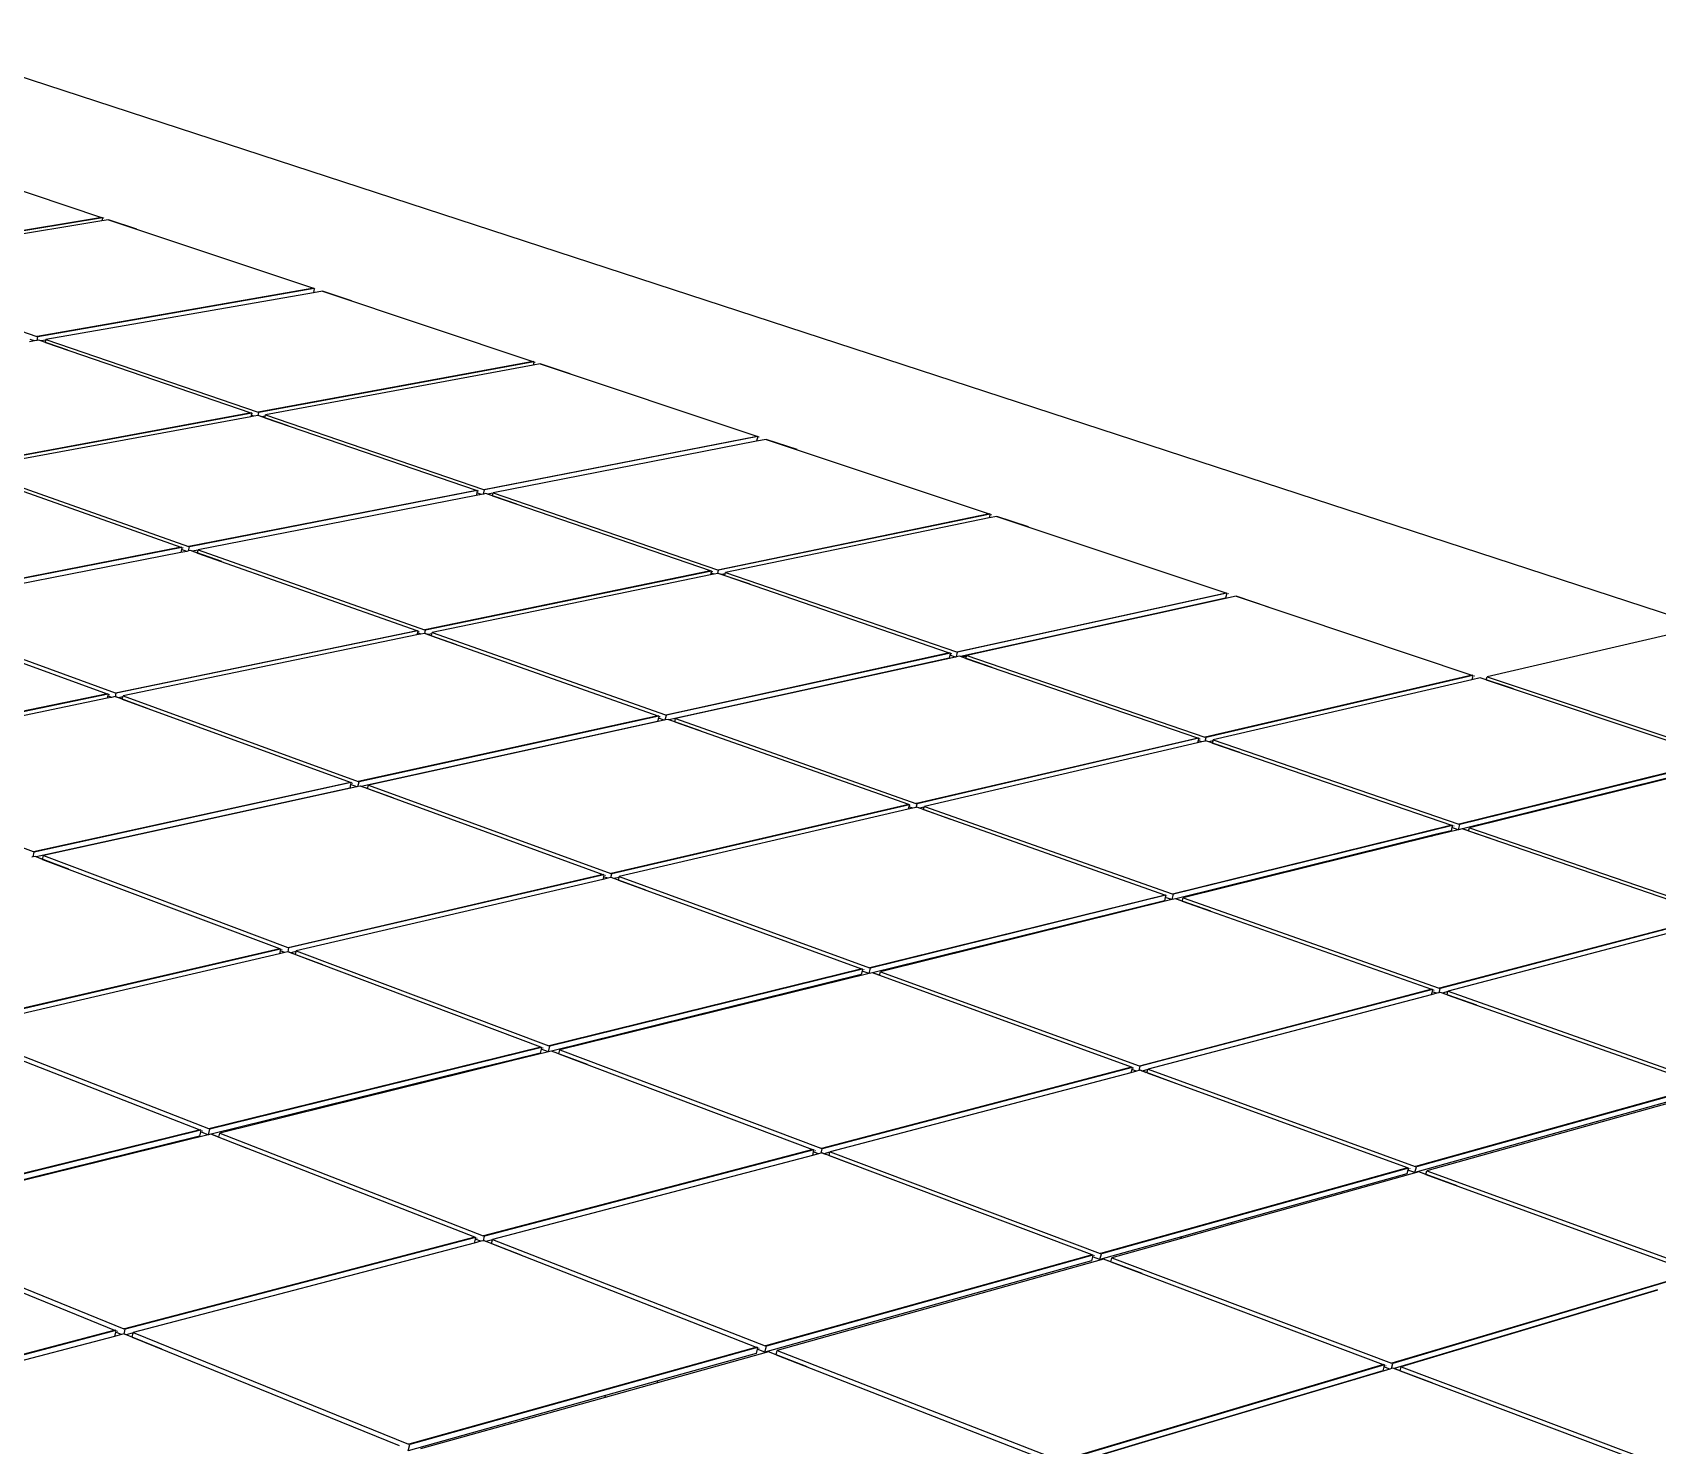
# Model space of a CAD drawing. Header units: inches. Extents: x -1381 to 1917, y -1058 to 799.
# Drawn here: x 771.7 to 1220.9, y 386.5 to 777 of the extents above; entities that cross this region are included whole.
import ezdxf

# ---------------------------------------------------------------- set-up
doc = ezdxf.new("R2010")
doc.units = ezdxf.units.IN
doc.header["$MEASUREMENT"] = 0

msp = doc.modelspace()

# ---------------------------------------------------------------- linework, layer by layer
for p, q in [((731.14, 777.04), (1233.79, 612.88)), ((735.65, 744.35), (790.77, 725.94)), ((790.85, 725.91), (714.08, 713.23)), ((791.03, 725.86), (714.26, 713.17)), ((790.84, 724.99), (715.93, 712.59)), ((790.79, 725.94), (790.85, 725.91)), ((791.03, 725.86), (790.84, 724.99)), ((792.69, 725.3), (790.84, 724.99)), ((790.85, 725.91), (790.99, 725.87)), ((790.99, 725.87), (791.03, 725.86)), ((791.03, 725.86), (791.11, 725.83)), ((791.3, 725.77), (791.36, 725.75)), ((792.69, 725.3), (849.32, 706.39)), ((800.51, 722.69), (792.69, 725.3)), ((715.93, 712.59), (772.91, 693.05)), ((849.41, 706.36), (772.99, 693.02)), ((849.58, 706.3), (773.17, 692.96)), ((849.58, 706.3), (849.32, 705.12)), ((851.81, 705.56), (849.32, 705.12)), ((849.34, 706.38), (849.41, 706.36)), ((849.41, 706.36), (849.54, 706.31)), ((849.54, 706.31), (849.58, 706.3)), ((849.58, 706.3), (849.67, 706.27)), ((849.87, 706.21), (849.93, 706.19)), ((851.81, 705.56), (910.02, 686.12)), ((859.84, 702.87), (851.81, 705.56)), ((849.32, 705.12), (775.41, 692.19)), ((772.24, 691.82), (770.89, 691.58)), ((772.24, 691.82), (771.03, 692.23)), ((772.95, 691.94), (772.24, 691.82)), ((772.99, 693.02), (772.91, 693.05)), ((772.95, 691.94), (773.17, 692.96)), ((773.4, 692.02), (772.95, 691.94)), ((773.17, 692.96), (772.99, 693.02)), ((774.03, 691.8), (773.4, 692.02)), ((773.4, 692.02), (773.4, 692.02)), ((781.48, 689.24), (773.4, 692.02)), ((775.38, 692.04), (774.03, 691.8)), ((775.24, 691.39), (774.03, 691.8)), ((775.24, 691.39), (775.38, 692.04)), ((775.38, 692.04), (775.41, 692.19)), ((775.41, 692.19), (834.02, 672.09)), ((775.24, 691.39), (832, 671.9)), ((910.11, 686.09), (834.1, 672.06)), ((910.29, 686.03), (834.28, 671.99)), ((910.07, 685.07), (836.06, 671.38)), ((910.04, 686.11), (910.11, 686.09)), ((910.29, 686.03), (910.07, 685.07)), ((912.05, 685.44), (910.07, 685.07)), ((910.11, 686.09), (910.25, 686.04)), ((910.25, 686.04), (910.29, 686.03)), ((910.29, 686.03), (910.38, 686)), ((910.58, 685.93), (910.65, 685.91)), ((912.05, 685.44), (971.9, 665.45)), ((920.31, 682.68), (912.05, 685.44)), ((832.09, 671.87), (752.14, 657.12)), ((832.27, 671.81), (752.32, 657.05)), ((832.05, 670.83), (754.1, 656.42)), ((832.02, 671.89), (832.09, 671.87)), ((832.14, 671.25), (832.05, 670.83)), ((832.9, 670.99), (832.05, 670.83)), ((832.09, 671.87), (832.23, 671.82)), ((832.27, 671.81), (832.14, 671.25)), ((832.9, 670.99), (832.14, 671.25)), ((832.23, 671.82), (832.27, 671.81)), ((832.27, 671.81), (832.36, 671.78)), ((832.56, 671.71), (832.63, 671.69)), ((834.04, 671.2), (832.9, 670.99)), ((834.1, 672.06), (834.02, 672.09)), ((834.1, 671.18), (834.04, 671.2)), ((842.36, 668.35), (834.04, 671.2)), ((834.28, 671.99), (834.1, 672.06)), ((834.1, 671.18), (834.28, 671.99)), ((835.12, 670.83), (834.1, 671.18)), ((835.97, 670.99), (835.12, 670.83)), ((835.87, 670.57), (835.12, 670.83)), ((835.87, 670.57), (835.97, 670.99)), ((835.87, 670.57), (894.33, 650.51)), ((835.97, 670.99), (836.06, 671.38)), ((836.06, 671.38), (896.35, 650.7)), ((971.99, 665.42), (896.44, 650.67)), ((972.17, 665.36), (896.62, 650.61)), ((972.17, 665.36), (971.85, 664.05)), ((971.92, 665.44), (971.99, 665.42)), ((971.99, 665.42), (972.13, 665.37)), ((972.13, 665.37), (972.17, 665.36)), ((972.17, 665.36), (972.26, 665.33)), ((972.47, 665.26), (972.54, 665.24)), ((971.85, 664.05), (899, 649.79)), ((974.53, 664.57), (971.85, 664.05)), ((974.53, 664.57), (1036.09, 644.01)), ((983.02, 661.74), (974.53, 664.57)), ((754.1, 656.42), (814.8, 634.98)), ((753.92, 655.55), (812.7, 634.78)), ((894.42, 650.47), (814.9, 634.95)), ((894.61, 650.41), (815.08, 634.89)), ((894.29, 649.07), (817.48, 634.04)), ((894.47, 649.84), (894.29, 649.07)), ((895.84, 649.37), (894.29, 649.07)), ((894.35, 650.5), (894.42, 650.47)), ((894.42, 650.47), (894.56, 650.43)), ((894.61, 650.41), (894.47, 649.84)), ((895.84, 649.37), (894.47, 649.84)), ((894.56, 650.43), (894.61, 650.41)), ((894.61, 650.41), (894.7, 650.38)), ((894.91, 650.31), (894.97, 650.28)), ((896.36, 649.47), (895.84, 649.37)), ((896.44, 650.67), (896.35, 650.7)), ((896.36, 649.47), (896.62, 650.61)), ((896.98, 649.6), (896.36, 649.47)), ((896.62, 650.61), (896.44, 650.67)), ((897.44, 649.44), (896.98, 649.6)), ((905.54, 646.66), (896.98, 649.6)), ((898.99, 649.74), (897.44, 649.44)), ((898.8, 648.97), (897.44, 649.44)), ((898.8, 648.97), (898.99, 649.74)), ((898.8, 648.97), (959.04, 628.29)), ((898.99, 649.74), (899, 649.79)), ((899, 649.79), (961.06, 628.5)), ((1036.18, 643.98), (961.15, 628.47)), ((1036.37, 643.92), (961.35, 628.4)), ((1036.1, 642.85), (963.23, 627.76)), ((1036.37, 643.92), (1036.1, 642.85)), ((1038.24, 643.3), (1036.1, 642.85)), ((1036.11, 644.01), (1036.18, 643.98)), ((1036.18, 643.98), (1036.33, 643.93)), ((1036.33, 643.93), (1036.37, 643.92)), ((1036.37, 643.92), (1036.46, 643.89)), ((1036.68, 643.82), (1036.75, 643.79)), ((1038.24, 643.3), (1101.57, 622.14)), ((1046.97, 640.38), (1038.24, 643.3)), ((812.79, 634.74), (728.96, 618.39)), ((812.97, 634.68), (729.15, 618.32)), ((812.85, 634.14), (812.67, 633.3)), ((814.3, 633.62), (812.67, 633.3)), ((812.72, 634.77), (812.79, 634.74)), ((812.79, 634.74), (812.93, 634.69)), ((812.97, 634.68), (812.85, 634.14)), ((814.3, 633.62), (812.85, 634.14)), ((812.93, 634.69), (812.97, 634.68)), ((812.97, 634.68), (813.07, 634.64)), ((813.28, 634.57), (813.34, 634.55)), ((814.82, 633.73), (814.3, 633.62)), ((814.9, 634.95), (814.8, 634.98)), ((814.82, 633.73), (815.08, 634.89)), ((815.37, 633.83), (814.82, 633.73)), ((815.08, 634.89), (814.9, 634.95)), ((815.82, 633.67), (815.37, 633.83)), ((815.37, 633.83), (815.37, 633.83)), ((823.98, 630.79), (815.37, 633.83)), ((817.46, 633.99), (815.82, 633.67)), ((817.28, 633.16), (815.82, 633.67)), ((817.28, 633.16), (817.46, 633.99)), ((817.46, 633.99), (817.48, 634.04)), ((817.48, 634.04), (880.01, 611.96)), ((812.67, 633.3), (731.56, 617.44)), ((817.28, 633.16), (877.9, 611.73)), ((959.14, 628.26), (880.1, 611.92)), ((959.33, 628.19), (880.3, 611.85)), ((959.06, 627.1), (882.19, 611.19)), ((959.19, 627.62), (959.06, 627.1)), ((960.08, 627.31), (959.06, 627.1)), ((959.07, 628.28), (959.14, 628.26)), ((959.14, 628.26), (959.28, 628.21)), ((959.33, 628.19), (959.19, 627.62)), ((960.08, 627.31), (959.19, 627.62)), ((959.28, 628.21), (959.33, 628.19)), ((959.33, 628.19), (959.42, 628.16)), ((959.64, 628.09), (959.71, 628.06)), ((961.13, 627.53), (960.08, 627.31)), ((961.15, 628.47), (961.06, 628.5)), ((961.13, 627.53), (961.35, 628.4)), ((961.21, 627.55), (961.13, 627.53)), ((961.35, 628.4), (961.15, 628.47)), ((962.13, 627.23), (961.21, 627.55)), ((970.02, 624.52), (961.21, 627.55)), ((963.15, 627.44), (962.13, 627.23)), ((963.02, 626.93), (962.13, 627.23)), ((963.02, 626.93), (963.15, 627.44)), ((963.02, 626.93), (1025.11, 605.61)), ((963.15, 627.44), (963.23, 627.76)), ((963.23, 627.76), (1027.13, 605.84)), ((1101.67, 622.11), (1027.22, 605.8)), ((1101.86, 622.05), (1027.42, 605.74)), ((1104.36, 621.21), (1081.93, 616.29)), ((1101.49, 620.66), (1081.95, 616.36)), ((1101.86, 622.05), (1101.49, 620.66)), ((1101.6, 622.14), (1101.67, 622.11)), ((1101.67, 622.11), (1101.82, 622.06)), ((1101.82, 622.06), (1101.86, 622.05)), ((1101.86, 622.05), (1101.96, 622.02)), ((1102.18, 621.94), (1102.25, 621.92)), ((1104.36, 621.21), (1169.57, 599.44)), ((1113.35, 618.21), (1104.36, 621.21)), ((731.36, 616.49), (792.32, 594.27)), ((731.56, 617.44), (794.53, 594.51)), ((1081.93, 616.29), (1059.86, 611.44)), ((1081.95, 616.36), (1071.29, 614.02)), ((1081.95, 616.36), (1081.93, 616.29)), ((877.99, 611.7), (794.62, 594.47)), ((878.19, 611.63), (794.82, 594.4)), ((877.92, 611.73), (877.99, 611.7)), ((878.06, 611.09), (877.92, 610.52)), ((877.99, 611.7), (878.14, 611.65)), ((878.19, 611.63), (878.06, 611.09)), ((878.83, 610.81), (878.06, 611.09)), ((878.14, 611.65), (878.19, 611.63)), ((878.19, 611.63), (878.28, 611.6)), ((878.5, 611.52), (878.57, 611.5)), ((880.08, 610.96), (879.03, 610.74)), ((880.1, 611.92), (880.01, 611.96)), ((880.09, 610.96), (880.08, 610.96)), ((880.08, 610.96), (880.08, 610.96)), ((888.96, 607.82), (880.08, 610.96)), ((880.09, 610.96), (880.3, 611.85)), ((881.01, 610.63), (880.09, 610.96)), ((880.3, 611.85), (880.1, 611.92)), ((882.11, 610.86), (882.19, 611.19)), ((882.19, 611.19), (946.63, 588.43)), ((1071.29, 614.02), (1028.18, 604.56)), ((1059.86, 611.44), (1029.94, 604.87)), ((1071.29, 614.02), (1059.86, 611.44)), ((1233.79, 612.88), (1173.77, 598.9)), ((877.92, 610.52), (796.72, 593.71)), ((878.81, 610.7), (877.92, 610.52)), ((878.81, 610.7), (878.83, 610.81)), ((879.03, 610.74), (878.81, 610.7)), ((879.03, 610.74), (878.83, 610.81)), ((882.11, 610.86), (881.01, 610.63)), ((881.98, 610.29), (881.01, 610.63)), ((881.98, 610.29), (882.11, 610.86)), ((881.98, 610.29), (944.52, 588.19)), ((1025.2, 605.58), (946.72, 588.39)), ((1025.4, 605.51), (946.92, 588.32)), ((1025.04, 604.09), (947.61, 587.1)), ((1026.8, 604.4), (949.46, 587.43)), ((1025.26, 604.93), (1025.04, 604.09)), ((1025.13, 605.61), (1025.2, 605.58)), ((1025.2, 605.58), (1025.36, 605.53)), ((1025.4, 605.51), (1025.26, 604.93)), ((1026.8, 604.4), (1025.26, 604.93)), ((1025.36, 605.53), (1025.4, 605.51)), ((1025.4, 605.51), (1025.5, 605.48)), ((1025.72, 605.4), (1025.79, 605.38)), ((1027.1, 604.47), (1026.8, 604.4)), ((1027.1, 604.47), (1027.42, 605.74)), ((1027.92, 604.65), (1027.1, 604.47)), ((1027.22, 605.8), (1027.13, 605.84)), ((1027.42, 605.74), (1027.22, 605.8)), ((1028.18, 604.56), (1027.92, 604.65)), ((1037, 601.53), (1027.92, 604.65)), ((1028.66, 604.4), (1028.18, 604.56)), ((1029.89, 604.67), (1028.66, 604.4)), ((1029.72, 604.03), (1028.66, 604.4)), ((1029.72, 604.03), (1029.89, 604.67)), ((1029.72, 604.03), (1093.76, 582.05)), ((1029.89, 604.67), (1029.94, 604.87)), ((1029.94, 604.87), (1095.78, 582.29)), ((1169.66, 599.4), (1095.87, 582.25)), ((1169.87, 599.34), (1096.08, 582.18)), ((1169.54, 598.14), (1098.07, 581.5)), ((1169.87, 599.34), (1169.54, 598.14)), ((1171.84, 598.68), (1169.54, 598.14)), ((1169.59, 599.43), (1169.66, 599.4)), ((1169.66, 599.4), (1169.82, 599.35)), ((1169.82, 599.35), (1169.87, 599.34)), ((1169.87, 599.34), (1169.96, 599.3)), ((1170.19, 599.23), (1170.26, 599.2)), ((1173.55, 598.11), (1171.84, 598.68)), ((1181.1, 595.59), (1171.84, 598.68)), ((1173.55, 598.11), (1173.77, 598.9)), ((1173.55, 598.11), (1238.99, 576.25)), ((1173.77, 598.9), (1240.91, 576.49)), ((792.41, 594.23), (704.33, 576.04)), ((792.61, 594.16), (704.53, 575.97)), ((792.35, 593.02), (706.45, 575.24)), ((792.34, 594.26), (792.41, 594.23)), ((792.49, 593.65), (792.35, 593.02)), ((793.55, 593.27), (792.35, 593.02)), ((792.41, 594.23), (792.56, 594.18)), ((792.61, 594.16), (792.49, 593.65)), ((793.55, 593.27), (792.49, 593.65)), ((792.56, 594.18), (792.61, 594.16)), ((792.61, 594.16), (792.7, 594.13)), ((792.92, 594.05), (792.99, 594.02)), ((794.51, 593.47), (793.55, 593.27)), ((794.6, 593.44), (794.51, 593.47)), ((794.52, 593.47), (794.51, 593.47)), ((803.46, 590.21), (794.52, 593.47)), ((794.62, 594.47), (794.53, 594.51)), ((794.6, 593.44), (794.82, 594.4)), ((795.45, 593.12), (794.6, 593.44)), ((794.82, 594.4), (794.62, 594.47)), ((796.65, 593.37), (795.45, 593.12)), ((796.51, 592.74), (795.45, 593.12)), ((796.51, 592.74), (796.65, 593.37)), ((796.65, 593.37), (796.72, 593.71)), ((796.72, 593.71), (861.66, 570.05)), ((796.51, 592.74), (859.45, 569.8)), ((944.61, 588.16), (861.75, 570.02)), ((944.81, 588.09), (861.95, 569.94)), ((944.45, 586.63), (862.57, 568.66)), ((946.3, 586.96), (864.52, 569.01)), ((944.68, 587.53), (944.45, 586.63)), ((944.54, 588.18), (944.61, 588.16)), ((944.61, 588.16), (944.76, 588.1)), ((944.81, 588.09), (944.68, 587.53)), ((946.3, 586.96), (944.68, 587.53)), ((944.76, 588.1), (944.81, 588.09)), ((944.81, 588.09), (944.91, 588.05)), ((945.13, 587.97), (945.2, 587.95)), ((946.6, 587.02), (946.3, 586.96)), ((946.6, 587.02), (946.92, 588.32)), ((947.35, 587.19), (946.6, 587.02)), ((946.72, 588.39), (946.63, 588.43)), ((946.92, 588.32), (946.72, 588.39)), ((947.61, 587.1), (947.35, 587.19)), ((947.35, 587.19), (947.35, 587.19)), ((956.51, 583.95), (947.35, 587.19)), ((949.24, 586.52), (947.61, 587.1)), ((949.24, 586.52), (949.46, 587.43)), ((949.24, 586.52), (1013.79, 563.71)), ((949.46, 587.43), (1015.9, 563.96)), ((1093.86, 582.02), (1016, 563.93)), ((1094.06, 581.95), (1016.21, 563.85)), ((1093.74, 580.72), (1018.22, 563.14)), ((1093.91, 581.36), (1093.74, 580.72)), ((1094.94, 581), (1093.74, 580.72)), ((1093.78, 582.04), (1093.86, 582.02)), ((1093.86, 582.02), (1094.02, 581.96)), ((1094.06, 581.95), (1093.91, 581.36)), ((1094.94, 581), (1093.91, 581.36)), ((1094.02, 581.96), (1094.06, 581.95)), ((1094.06, 581.95), (1094.16, 581.91)), ((1094.39, 581.83), (1094.46, 581.81)), ((1095.82, 581.2), (1094.94, 581)), ((1095.87, 582.25), (1095.78, 582.29)), ((1095.82, 581.2), (1096.08, 582.18)), ((1096.06, 581.26), (1095.82, 581.2)), ((1096.08, 582.18), (1095.87, 582.25)), ((1096.81, 581), (1096.06, 581.26)), ((1105.41, 578.05), (1096.06, 581.26)), ((1098.02, 581.28), (1096.81, 581)), ((1097.85, 580.65), (1096.81, 581)), ((1097.85, 580.65), (1098.02, 581.28)), ((1097.85, 580.65), (1163.91, 557.97)), ((1098.02, 581.28), (1098.07, 581.5)), ((1098.07, 581.5), (1165.92, 558.22)), ((706.45, 575.24), (771.84, 550.63)), ((1239.09, 576.22), (1166.02, 558.19)), ((1239.3, 576.15), (1166.23, 558.12)), ((1240.78, 574.98), (1168.91, 557.2)), ((1238.89, 574.73), (1166.93, 556.93)), ((859.54, 569.76), (771.93, 550.59)), ((859.74, 569.69), (772.14, 550.52)), ((859.4, 568.2), (772.66, 549.17)), ((861.34, 568.55), (774.72, 549.54)), ((859.62, 569.17), (859.4, 568.2)), ((859.47, 569.79), (859.54, 569.76)), ((859.54, 569.76), (859.7, 569.71)), ((859.74, 569.69), (859.62, 569.17)), ((861.34, 568.55), (859.62, 569.17)), ((859.7, 569.71), (859.74, 569.69)), ((859.74, 569.69), (859.84, 569.66)), ((860.07, 569.57), (860.14, 569.55)), ((861.64, 568.61), (861.34, 568.55)), ((861.64, 568.61), (861.95, 569.94)), ((862.3, 568.76), (861.64, 568.61)), ((861.75, 570.02), (861.66, 570.05)), ((861.95, 569.94), (861.75, 570.02)), ((862.57, 568.66), (862.3, 568.76)), ((862.31, 568.76), (862.3, 568.76)), ((871.53, 565.39), (862.31, 568.76)), ((864.29, 568.04), (862.57, 568.66)), ((864.29, 568.04), (864.52, 569.01)), ((864.29, 568.04), (929.32, 544.33)), ((864.52, 569.01), (931.53, 544.6)), ((1013.89, 563.67), (931.63, 544.57)), ((1014.1, 563.6), (931.84, 544.49)), ((1013.78, 562.34), (933.87, 543.75)), ((1013.96, 563.04), (1013.78, 562.34)), ((1015.07, 562.65), (1013.78, 562.34)), ((1013.82, 563.7), (1013.89, 563.67)), ((1013.89, 563.67), (1014.05, 563.62)), ((1014.1, 563.6), (1013.96, 563.04)), ((1015.07, 562.65), (1013.96, 563.04)), ((1014.05, 563.62), (1014.1, 563.6)), ((1014.1, 563.6), (1014.2, 563.57)), ((1014.43, 563.48), (1014.5, 563.46)), ((1015.95, 562.85), (1015.07, 562.65)), ((1016, 563.93), (1015.9, 563.96)), ((1015.95, 562.85), (1016.21, 563.85)), ((1016.11, 562.89), (1015.95, 562.85)), ((1016.21, 563.85), (1016, 563.93)), ((1016.87, 562.62), (1016.11, 562.89)), ((1016.11, 562.89), (1016.11, 562.89)), ((1025.55, 559.55), (1016.11, 562.89)), ((1018.17, 562.92), (1016.87, 562.62)), ((1017.99, 562.23), (1016.87, 562.62)), ((1017.99, 562.23), (1018.17, 562.92)), ((1017.99, 562.23), (1084.64, 538.67)), ((1018.17, 562.92), (1018.22, 563.14)), ((1018.22, 563.14), (1086.75, 538.94)), ((1164.01, 557.94), (1086.85, 538.9)), ((1164.22, 557.86), (1087.06, 538.83)), ((1164.06, 557.27), (1163.82, 556.41)), ((1163.93, 557.96), (1164.01, 557.94)), ((1164.01, 557.94), (1164.17, 557.88)), ((1164.22, 557.86), (1164.06, 557.27)), ((1165.79, 556.67), (1164.06, 557.27)), ((1164.17, 557.88), (1164.22, 557.86)), ((1164.22, 557.86), (1164.32, 557.83)), ((1164.56, 557.75), (1164.63, 557.72)), ((1165.84, 556.68), (1166.23, 558.12)), ((1166.02, 558.19), (1165.92, 558.22)), ((1166.23, 558.12), (1166.02, 558.19)), ((1168.67, 556.34), (1168.91, 557.2)), ((1168.91, 557.2), (1238.87, 533.2)), ((1159.44, 555.32), (1087.7, 537.59)), ((1158.47, 554.86), (1089.77, 537.87)), ((1165.79, 556.67), (1158.47, 554.86)), ((1158.47, 554.86), (1159.44, 555.32)), ((1163.82, 556.41), (1159.44, 555.32)), ((1165.84, 556.68), (1165.79, 556.67)), ((1166.89, 556.95), (1165.84, 556.68)), ((1166.93, 556.93), (1166.89, 556.95)), ((1176.53, 553.64), (1166.89, 556.95)), ((1168.67, 556.34), (1166.93, 556.93)), ((1168.67, 556.34), (1236.87, 532.93)), ((771.83, 549.15), (771.53, 549.08)), ((771.83, 549.15), (772.14, 550.52)), ((772.4, 549.27), (771.83, 549.15)), ((771.93, 550.59), (771.84, 550.63)), ((772.14, 550.52), (771.93, 550.59)), ((772.66, 549.17), (772.4, 549.27)), ((772.4, 549.27), (772.4, 549.27)), ((781.69, 545.77), (772.4, 549.27)), ((774.48, 548.49), (772.66, 549.17)), ((774.48, 548.49), (774.72, 549.54)), ((774.48, 548.49), (839.93, 523.83)), ((774.72, 549.54), (842.25, 524.12)), ((929.42, 544.3), (842.36, 524.08)), ((929.62, 544.22), (842.57, 524)), ((929.5, 543.7), (929.31, 542.93)), ((929.34, 544.32), (929.42, 544.3)), ((929.42, 544.3), (929.58, 544.24)), ((929.62, 544.22), (929.5, 543.7)), ((930.7, 543.26), (929.5, 543.7)), ((929.58, 544.24), (929.62, 544.22)), ((929.62, 544.22), (929.72, 544.18)), ((929.96, 544.1), (930.03, 544.07)), ((931.63, 544.57), (931.53, 544.6)), ((931.58, 543.46), (931.84, 544.49)), ((931.84, 544.49), (931.63, 544.57)), ((933.81, 543.52), (932.42, 543.2)), ((933.63, 542.76), (933.81, 543.52)), ((933.81, 543.52), (933.87, 543.75)), ((933.87, 543.75), (1003.04, 518.55)), ((929.31, 542.93), (844.61, 523.23)), ((930.7, 543.26), (929.31, 542.93)), ((931.58, 543.46), (930.7, 543.26)), ((931.66, 543.48), (931.58, 543.46)), ((932.42, 543.2), (931.66, 543.48)), ((931.66, 543.48), (931.66, 543.48)), ((941.18, 540.01), (931.66, 543.48)), ((933.63, 542.76), (932.42, 543.2)), ((933.63, 542.76), (1000.83, 518.26)), ((1084.74, 538.63), (1003.14, 518.51)), ((1084.96, 538.56), (1003.36, 518.44)), ((1084.56, 537.07), (1003.92, 517.14)), ((1086.63, 537.35), (1006.09, 517.44)), ((1084.81, 537.99), (1084.56, 537.07)), ((1084.67, 538.66), (1084.74, 538.63)), ((1084.74, 538.63), (1084.91, 538.58)), ((1084.96, 538.56), (1084.81, 537.99)), ((1086.63, 537.35), (1084.81, 537.99)), ((1084.91, 538.58), (1084.96, 538.56)), ((1084.96, 538.56), (1085.06, 538.52)), ((1085.3, 538.44), (1085.37, 538.41)), ((1086.67, 537.36), (1086.63, 537.35)), ((1086.67, 537.36), (1087.06, 538.83)), ((1087.66, 537.6), (1086.67, 537.36)), ((1086.85, 538.9), (1086.75, 538.94)), ((1087.06, 538.83), (1086.85, 538.9)), ((1087.7, 537.59), (1087.66, 537.6)), ((1087.66, 537.6), (1087.66, 537.6)), ((1097.4, 534.16), (1087.66, 537.6)), ((1089.52, 536.95), (1087.7, 537.59)), ((1089.52, 536.95), (1089.77, 537.87)), ((1089.52, 536.95), (1158.39, 512.61)), ((1089.77, 537.87), (1160.5, 512.9)), ((1236.97, 532.89), (1160.6, 512.86)), ((1237.19, 532.82), (1160.82, 512.78)), ((1236.79, 531.43), (1162.97, 512.02)), ((840.03, 523.79), (747.75, 502.37)), ((840.24, 523.71), (747.96, 502.29)), ((839.94, 522.39), (750.02, 501.49)), ((840.13, 523.23), (839.94, 522.39)), ((841.43, 522.74), (839.94, 522.39)), ((839.96, 523.82), (840.03, 523.79)), ((840.03, 523.79), (840.19, 523.73)), ((840.24, 523.71), (840.13, 523.23)), ((841.43, 522.74), (840.13, 523.23)), ((840.19, 523.73), (840.24, 523.71)), ((840.24, 523.71), (840.34, 523.68)), ((840.58, 523.59), (840.66, 523.56)), ((842.29, 522.94), (841.43, 522.74)), ((842.36, 524.08), (842.25, 524.12)), ((842.32, 522.93), (842.29, 522.94)), ((842.29, 522.94), (842.29, 522.94)), ((851.9, 519.32), (842.29, 522.94)), ((842.32, 522.93), (842.57, 524)), ((843.07, 522.65), (842.32, 522.93)), ((842.57, 524), (842.36, 524.08)), ((844.56, 523), (843.07, 522.65)), ((844.36, 522.16), (843.07, 522.65)), ((844.36, 522.16), (844.56, 523)), ((844.36, 522.16), (912.07, 496.65)), ((844.56, 523), (844.61, 523.23)), ((844.61, 523.23), (914.4, 496.96)), ((1000.93, 518.23), (914.5, 496.92)), ((1001.15, 518.15), (914.72, 496.84)), ((1000.76, 516.62), (915.19, 495.48)), ((1002.93, 516.92), (917.47, 495.8)), ((1001.01, 517.62), (1000.76, 516.62)), ((1000.85, 518.26), (1000.93, 518.23)), ((1000.93, 518.23), (1001.1, 518.17)), ((1001.15, 518.15), (1001.01, 517.62)), ((1002.93, 516.92), (1001.01, 517.62)), ((1001.1, 518.17), (1001.15, 518.15)), ((1001.15, 518.15), (1001.25, 518.11)), ((1001.49, 518.02), (1001.57, 517.99)), ((1002.98, 516.93), (1002.93, 516.92)), ((1002.98, 516.93), (1003.36, 518.44)), ((1003.88, 517.15), (1002.98, 516.93)), ((1003.14, 518.51), (1003.04, 518.55)), ((1003.36, 518.44), (1003.14, 518.51)), ((1003.92, 517.14), (1003.88, 517.15)), ((1003.88, 517.15), (1003.88, 517.15)), ((1013.72, 513.57), (1003.88, 517.15)), ((1005.83, 516.44), (1003.92, 517.14)), ((1005.83, 516.44), (1006.09, 517.44)), ((1006.09, 517.44), (1077.55, 491.41)), ((1005.83, 516.44), (1075.34, 491.1)), ((1158.5, 512.57), (1077.66, 491.37)), ((1158.72, 512.49), (1077.88, 491.29)), ((1158.42, 512.6), (1158.5, 512.57)), ((1158.5, 512.57), (1158.66, 512.51)), ((1158.72, 512.49), (1158.56, 511.92)), ((1158.66, 512.51), (1158.72, 512.49)), ((1158.72, 512.49), (1158.82, 512.46)), ((1159.07, 512.37), (1159.15, 512.34)), ((1160.6, 512.86), (1160.5, 512.9)), ((1160.5, 511.64), (1160.82, 512.78)), ((1160.82, 512.78), (1160.6, 512.86)), ((1158.32, 511.07), (1080.05, 490.5)), ((1158.56, 511.92), (1158.32, 511.07)), ((1159.84, 511.47), (1158.32, 511.07)), ((1159.84, 511.47), (1158.56, 511.92)), ((1160.5, 511.64), (1159.84, 511.47)), ((1160.86, 511.73), (1160.5, 511.64)), ((1161.42, 511.54), (1160.86, 511.73)), ((1160.86, 511.73), (1160.86, 511.73)), ((1170.92, 508.18), (1160.86, 511.73)), ((1162.94, 511.94), (1161.42, 511.54)), ((1162.7, 511.08), (1161.42, 511.54)), ((1162.7, 511.08), (1162.94, 511.94)), ((1162.7, 511.08), (1233.88, 485.93)), ((1162.94, 511.94), (1162.97, 512.02)), ((1162.97, 512.02), (1235.98, 486.23)), ((749.77, 500.32), (817.92, 473.73)), ((750.02, 501.49), (820.36, 474.06)), ((912.18, 496.61), (820.47, 474.02)), ((912.39, 496.53), (820.69, 473.93)), ((914.29, 495.28), (904.11, 492.77)), ((912.01, 494.96), (904.15, 493.02)), ((912.28, 496.04), (912.01, 494.96)), ((912.1, 496.64), (912.18, 496.61)), ((912.18, 496.61), (912.34, 496.55)), ((912.39, 496.53), (912.28, 496.04)), ((914.29, 495.28), (912.28, 496.04)), ((912.34, 496.55), (912.39, 496.53)), ((912.39, 496.53), (912.5, 496.49)), ((912.74, 496.4), (912.82, 496.37)), ((914.34, 495.3), (914.29, 495.28)), ((914.34, 495.3), (914.72, 496.84)), ((915.15, 495.49), (914.34, 495.3)), ((914.5, 496.92), (914.4, 496.96)), ((914.72, 496.84), (914.5, 496.92)), ((915.15, 495.5), (915.15, 495.49)), ((925.08, 491.75), (915.15, 495.5)), ((915.19, 495.48), (915.15, 495.49)), ((917.21, 494.72), (915.19, 495.48)), ((917.21, 494.72), (917.47, 495.8)), ((917.21, 494.72), (987.31, 468.31)), ((917.47, 495.8), (989.63, 468.64)), ((891.22, 489.82), (821.06, 472.5)), ((904.11, 492.77), (891.18, 489.57)), ((891.18, 489.57), (891.22, 489.82)), ((904.15, 493.02), (891.22, 489.82)), ((904.11, 492.77), (904.15, 493.02)), ((1075.45, 491.07), (989.74, 468.6)), ((1075.67, 490.98), (989.96, 468.51)), ((1075.53, 490.45), (1075.28, 489.52)), ((1076.9, 489.95), (1075.28, 489.52)), ((1075.37, 491.1), (1075.45, 491.07)), ((1075.45, 491.07), (1075.62, 491)), ((1075.67, 490.98), (1075.53, 490.45)), ((1076.9, 489.95), (1075.53, 490.45)), ((1075.62, 491), (1075.67, 490.98)), ((1075.67, 490.98), (1075.78, 490.95)), ((1076.03, 490.86), (1076.11, 490.83)), ((1077.57, 490.12), (1076.9, 489.95)), ((1077.66, 491.37), (1077.55, 491.41)), ((1077.57, 490.12), (1077.88, 491.29)), ((1077.84, 490.19), (1077.57, 490.12)), ((1077.88, 491.29), (1077.66, 491.37)), ((1078.41, 489.99), (1077.84, 490.19)), ((1077.84, 490.19), (1077.84, 490.19)), ((1088, 486.49), (1077.84, 490.19)), ((1080.02, 490.41), (1078.41, 489.99)), ((1079.4, 489.62), (1078.41, 489.99)), ((1079.4, 489.62), (1079.84, 489.74)), ((1079.78, 489.49), (1079.4, 489.62)), ((1079.78, 489.49), (1079.84, 489.74)), ((1079.84, 489.74), (1080.02, 490.41)), ((1080.02, 490.41), (1080.05, 490.5)), ((1080.05, 490.5), (1153.89, 463.6)), ((891.18, 489.57), (823.46, 472.85)), ((1075.28, 489.52), (992.15, 467.69)), ((1079.78, 489.49), (1151.69, 463.28)), ((1233.99, 485.89), (1154, 463.56)), ((1234.22, 485.81), (1154.23, 463.48)), ((1232.72, 483.98), (1153.79, 461.91)), ((1232.62, 483.54), (1157.15, 462.42)), ((818.02, 473.69), (720.54, 449.68)), ((818.24, 473.6), (720.76, 449.59)), ((817.87, 471.99), (748.01, 454.74)), ((820.27, 472.33), (748.4, 454.59)), ((818.14, 473.16), (817.87, 471.99)), ((817.94, 473.72), (818.02, 473.69)), ((818.02, 473.69), (818.19, 473.62)), ((818.24, 473.6), (818.14, 473.16)), ((820.27, 472.33), (818.14, 473.16)), ((818.19, 473.62), (818.24, 473.6)), ((818.24, 473.6), (818.35, 473.56)), ((818.59, 473.47), (818.67, 473.44)), ((820.32, 472.35), (820.27, 472.33)), ((820.32, 472.35), (820.69, 473.93)), ((821.02, 472.52), (820.32, 472.35)), ((820.47, 474.02), (820.36, 474.06)), ((820.69, 473.93), (820.47, 474.02)), ((821.06, 472.5), (821.02, 472.52)), ((821.02, 472.52), (821.02, 472.52)), ((831.03, 468.61), (821.02, 472.52)), ((823.19, 471.67), (821.06, 472.5)), ((823.19, 471.67), (823.46, 472.85)), ((823.19, 471.67), (893.83, 444.11)), ((823.46, 472.85), (896.27, 444.46)), ((987.42, 468.27), (896.38, 444.42)), ((987.64, 468.19), (896.61, 444.33)), ((987.52, 467.69), (987.26, 466.68)), ((987.33, 468.3), (987.42, 468.27)), ((987.42, 468.27), (987.59, 468.21)), ((987.64, 468.19), (987.52, 467.69)), ((988.98, 467.14), (987.52, 467.69)), ((987.59, 468.21), (987.64, 468.19)), ((987.64, 468.19), (987.75, 468.15)), ((988, 468.05), (988.08, 468.02)), ((989.66, 467.31), (988.98, 467.14)), ((989.74, 468.6), (989.63, 468.64)), ((989.66, 467.31), (989.96, 468.51)), ((989.83, 467.36), (989.66, 467.31)), ((989.96, 468.51), (989.74, 468.6)), ((990.4, 467.14), (989.83, 467.36)), ((989.83, 467.36), (989.83, 467.36)), ((1000.1, 463.49), (989.83, 467.36)), ((992.13, 467.6), (990.4, 467.14)), ((991.87, 466.59), (992.13, 467.6)), ((992.13, 467.6), (992.15, 467.69)), ((992.15, 467.69), (1066.79, 439.59)), ((987.26, 466.68), (898.82, 443.46)), ((988.98, 467.14), (987.26, 466.68)), ((991.87, 466.59), (990.4, 467.14)), ((991.87, 466.59), (1064.47, 439.24)), ((1151.8, 463.24), (1066.9, 439.55)), ((1152.03, 463.15), (1067.14, 439.46)), ((1151.71, 463.27), (1151.8, 463.24)), ((1151.8, 463.24), (1151.97, 463.17)), ((1152.03, 463.15), (1151.88, 462.61)), ((1151.97, 463.17), (1152.03, 463.15)), ((1152.03, 463.15), (1152.14, 463.11)), ((1152.39, 463.02), (1152.48, 462.99)), ((1153.79, 461.91), (1154.23, 463.48)), ((1154, 463.56), (1153.89, 463.6)), ((1154.23, 463.48), (1154, 463.56)), ((1154.94, 462.09), (1103.25, 447.63)), ((1151.59, 461.58), (1103.34, 448.09)), ((1151.88, 462.61), (1151.59, 461.58)), ((1153.79, 461.91), (1151.88, 462.61)), ((1156.86, 461.39), (1154.94, 462.09)), ((1154.94, 462.09), (1154.94, 462.09)), ((1165.45, 458.26), (1154.94, 462.09)), ((1156.86, 461.39), (1157.15, 462.42)), ((1156.86, 461.39), (1231.32, 434.25)), ((1157.15, 462.42), (1233.52, 434.6)), ((723.28, 447.17), (794.38, 418.36)), ((723.56, 448.45), (796.96, 418.73)), ((1103.25, 447.63), (1089.19, 443.7)), ((1103.34, 448.09), (1089.28, 444.16)), ((1103.25, 447.63), (1103.34, 448.09)), ((893.94, 444.06), (797.07, 418.69)), ((894.16, 443.98), (797.29, 418.6)), ((893.79, 442.43), (799.52, 417.69)), ((894.06, 443.53), (893.79, 442.43)), ((895.63, 442.92), (893.79, 442.43)), ((893.85, 444.1), (893.94, 444.06)), ((893.94, 444.06), (894.11, 444)), ((894.16, 443.98), (894.06, 443.53)), ((895.63, 442.92), (894.06, 443.53)), ((894.11, 444), (894.16, 443.98)), ((894.16, 443.98), (894.27, 443.93)), ((894.53, 443.83), (894.61, 443.8)), ((896.31, 443.09), (895.63, 442.92)), ((896.38, 444.42), (896.27, 444.46)), ((896.31, 443.09), (896.61, 444.33)), ((896.37, 443.11), (896.31, 443.09)), ((896.95, 442.89), (896.37, 443.11)), ((896.38, 443.11), (896.37, 443.11)), ((896.61, 444.33), (896.38, 444.42)), ((906.74, 439.07), (896.38, 443.11)), ((898.8, 443.37), (896.95, 442.89)), ((898.53, 442.27), (896.95, 442.89)), ((898.53, 442.27), (898.8, 443.37)), ((898.53, 442.27), (971.76, 413.69)), ((898.8, 443.37), (898.82, 443.46)), ((898.82, 443.46), (974.21, 414.07)), ((1089.28, 444.16), (1066.7, 437.85)), ((1089.19, 443.7), (1070.08, 438.35)), ((1089.19, 443.7), (1089.28, 444.16)), ((1064.38, 437.5), (974.13, 412.27)), ((1064.58, 439.2), (974.32, 414.02)), ((1064.82, 439.11), (974.56, 413.93)), ((1067.76, 438), (977.54, 412.77)), ((1064.68, 438.61), (1064.38, 437.5)), ((1064.5, 439.23), (1064.58, 439.2)), ((1064.58, 439.2), (1064.76, 439.13)), ((1064.82, 439.11), (1064.68, 438.61)), ((1066.7, 437.85), (1064.68, 438.61)), ((1064.76, 439.13), (1064.82, 439.11)), ((1064.82, 439.11), (1064.93, 439.07)), ((1065.19, 438.97), (1065.27, 438.94)), ((1066.7, 437.85), (1067.14, 439.46)), ((1066.9, 439.55), (1066.79, 439.59)), ((1067.14, 439.46), (1066.9, 439.55)), ((1069.79, 437.24), (1067.76, 438)), ((1067.76, 438), (1067.76, 438)), ((1078.39, 434), (1067.76, 438)), ((1069.79, 437.24), (1070.08, 438.35)), ((1069.79, 437.24), (1145.04, 408.89)), ((1070.08, 438.35), (1147.36, 409.26)), ((1231.43, 434.21), (1147.47, 409.22)), ((1231.67, 434.12), (1147.71, 409.13)), ((1220.91, 429.46), (1148.08, 407.74)), ((1220.89, 429.37), (1150.06, 408.24)), ((794.49, 418.31), (691.2, 391.27)), ((794.72, 418.22), (691.43, 391.17)), ((794.63, 417.84), (794.35, 416.63)), ((794.4, 418.35), (794.49, 418.31)), ((794.49, 418.31), (794.66, 418.24)), ((794.72, 418.22), (794.63, 417.84)), ((796.32, 417.15), (794.63, 417.84)), ((794.66, 418.24), (794.72, 418.22)), ((794.72, 418.22), (794.83, 418.17)), ((795.08, 418.07), (795.16, 418.04)), ((797.07, 418.69), (796.96, 418.73)), ((797, 417.29), (797.29, 418.6)), ((797.29, 418.6), (797.07, 418.69)), ((794.35, 416.63), (693.68, 390.22)), ((796.32, 417.15), (794.35, 416.63)), ((796.95, 417.31), (796.32, 417.15)), ((797, 417.29), (796.95, 417.31)), ((796.95, 417.31), (796.95, 417.31)), ((807.4, 413.08), (796.95, 417.31)), ((797.53, 417.08), (797, 417.29)), ((799.5, 417.59), (797.53, 417.08)), ((799.23, 416.39), (797.53, 417.08)), ((799.23, 416.39), (799.5, 417.59)), ((799.23, 416.39), (873.03, 386.48)), ((799.5, 417.59), (799.52, 417.69)), ((799.52, 417.69), (875.61, 386.88)), ((971.88, 413.65), (875.72, 386.84)), ((972.11, 413.56), (875.96, 386.74)), ((971.79, 413.68), (971.88, 413.65)), ((971.88, 413.65), (972.06, 413.58)), ((972.11, 413.56), (972, 413.11)), ((972.06, 413.58), (972.11, 413.56)), ((972.11, 413.56), (972.22, 413.51)), ((972.49, 413.41), (972.57, 413.38)), ((974.13, 412.27), (974.56, 413.93)), ((974.32, 414.02), (974.21, 414.07)), ((974.56, 413.93), (974.32, 414.02)), ((975.09, 412.39), (944.45, 403.83)), ((971.69, 411.9), (944.53, 404.31)), ((972, 413.11), (971.69, 411.9)), ((974.13, 412.27), (972, 413.11)), ((977.23, 411.56), (975.09, 412.39)), ((975.09, 412.39), (975.09, 412.39)), ((985.83, 408.2), (975.09, 412.39)), ((977.23, 411.56), (977.54, 412.77)), ((977.23, 411.56), (1053.23, 381.9)), ((977.54, 412.77), (1055.67, 382.3)), ((1145.15, 408.85), (1055.79, 382.26)), ((1145.07, 408.88), (1145.15, 408.85)), ((1145.15, 408.85), (1145.34, 408.78)), ((1145.34, 408.78), (1145.39, 408.76)), ((1147.32, 407.75), (1147.71, 409.13)), ((1147.47, 409.22), (1147.36, 409.26)), ((1147.71, 409.13), (1147.47, 409.22)), ((944.53, 404.31), (930.05, 400.26)), ((944.45, 403.83), (944.53, 404.31)), ((1145.39, 408.76), (1056.03, 382.16)), ((1137.22, 404.74), (1092.27, 391.33)), ((1137.62, 404.94), (1092.29, 391.43)), ((1146.91, 407.62), (1137.22, 404.74)), ((1137.22, 404.74), (1137.62, 404.94)), ((1144.94, 407.12), (1137.62, 404.94)), ((1145.25, 408.25), (1144.94, 407.12)), ((1145.39, 408.76), (1145.25, 408.25)), ((1146.91, 407.62), (1145.25, 408.25)), ((1145.39, 408.76), (1145.51, 408.71)), ((1145.78, 408.61), (1145.87, 408.58)), ((1147.32, 407.75), (1146.91, 407.62)), ((1147.74, 407.87), (1147.32, 407.75)), ((1148.08, 407.74), (1147.74, 407.87)), ((1147.74, 407.87), (1147.74, 407.87)), ((1158.75, 403.73), (1147.74, 407.87)), ((1149.74, 407.12), (1148.08, 407.74)), ((1149.74, 407.12), (1150.06, 408.24)), ((1149.74, 407.12), (1227.77, 377.72)), ((1150.06, 408.24), (1230.08, 378.12)), ((930.05, 400.26), (875.55, 385.04)), ((929.97, 399.78), (878.97, 385.52)), ((944.45, 403.83), (929.97, 399.78)), ((929.97, 399.78), (930.05, 400.26)), ((1092.27, 391.33), (1078.29, 387.17)), ((1092.29, 391.43), (1078.31, 387.26)), ((1092.27, 391.33), (1092.29, 391.43)), ((875.55, 385.04), (875.96, 386.74)), ((875.72, 386.84), (875.61, 386.88)), ((875.96, 386.74), (875.72, 386.84)), ((1078.31, 387.26), (1056.31, 380.7)), ((1078.29, 387.17), (1058.4, 381.23)), ((1078.29, 387.17), (1078.31, 387.26))]:
    msp.add_line(p, q)

doc.saveas('drawing.dxf')
